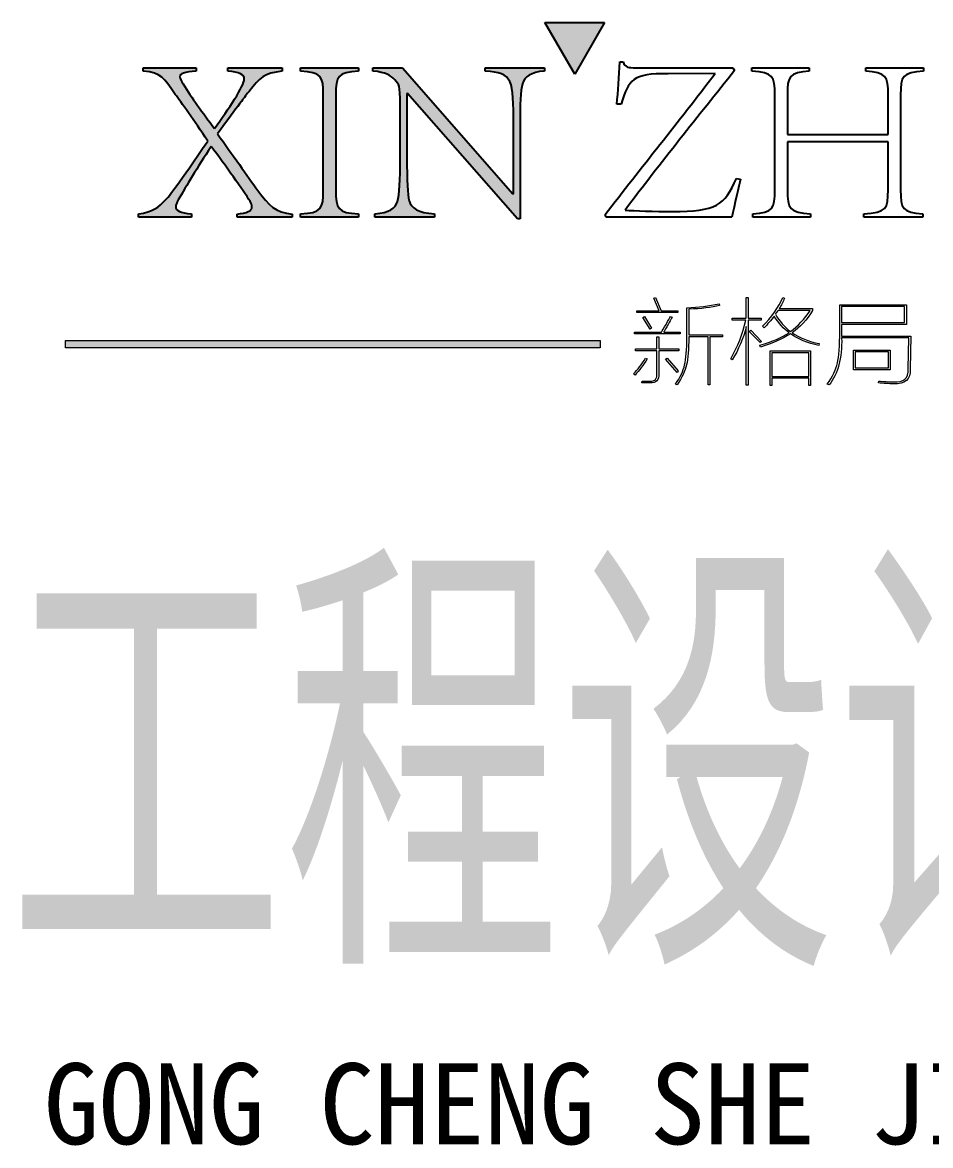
# Model space of a CAD drawing. Extents: x -266287 to 275962, y -324567 to 363765.
# Drawn here: x -141228 to -139883, y 206561 to 208226 of the extents above; entities that cross this region are included whole.
import ezdxf

# ---------------------------------------------------------------- set-up
doc = ezdxf.new("R2010")
doc.units = 0
doc.header["$LTSCALE"] = 1000
doc.layers.get('0').update_dxf_attribs({"linetype": 'CONTINUOUS'})
doc.layers.add('图层 1', color=7, linetype='CONTINUOUS')
doc.styles.add('-黑体', font='simhei.ttf', dxfattribs={"width": 0.8})

msp = doc.modelspace()

# ---------------------------------------------------------------- hatches: boundary and pattern name
for points in [[(-140365.49217, 208225.58975), (-140409.70998, 208148.8847), (-140453.97945, 208225.58975)], [(-141164.39259, 207754.02508), (-140372.00341, 207754.02508), (-140372.00341, 207743.31084), (-141164.39259, 207743.31084)]]:
    msp.add_hatch(color=256).paths.add_polyline_path(points)
h = msp.add_hatch(color=256)
edge = h.paths.add_edge_path()
edge.add_spline(control_points=[(-140705.86761, 207936.9252), (-140705.86761, 207936.9252), (-140705.86761, 207941.88614), (-140705.86761, 207941.88614)], knot_values=[25, 25, 25, 25, 26, 26, 26, 26], degree=3, periodic=0)
edge.add_spline(control_points=[(-140705.86761, 207941.88614), (-140684.99033, 207943.29863), (-140675.06846, 207950.39553), (-140672.24348, 207960.28295)], knot_values=[0, 0, 0, 0, 1, 1, 1, 1], degree=3, periodic=0)
edge.add_spline(control_points=[(-140672.24348, 207960.28295), (-140669.4185, 207970.91107), (-140668.35052, 207990.37586), (-140668.35052, 208026.11873)], knot_values=[1, 1, 1, 1, 2, 2, 2, 2], degree=3, periodic=0)
edge.add_spline(control_points=[(-140668.35052, 208026.11873), (-140668.35052, 208026.11873), (-140668.35052, 208102.92713), (-140668.35052, 208102.92713)], knot_values=[2, 2, 2, 2, 3, 3, 3, 3], degree=3, periodic=0)
edge.add_spline(control_points=[(-140668.35052, 208102.92713), (-140668.35052, 208134.43253), (-140670.12474, 208132.6583), (-140676.49817, 208140.44422)], knot_values=[3, 3, 3, 3, 4, 4, 4, 4], degree=3, periodic=0)
edge.add_spline(control_points=[(-140676.49817, 208140.44422), (-140682.50986, 208147.52389), (-140689.93404, 208151.41685), (-140708.69259, 208153.53558)], knot_values=[4, 4, 4, 4, 5, 5, 5, 5], degree=3, periodic=0)
edge.add_spline(control_points=[(-140708.69259, 208153.53558), (-140708.69259, 208153.53558), (-140708.69259, 208158.49652), (-140708.69259, 208158.49652)], knot_values=[5, 5, 5, 5, 6, 6, 6, 6], degree=3, periodic=0)
edge.add_spline(control_points=[(-140708.69259, 208158.49652), (-140708.69259, 208158.49652), (-140665.16381, 208158.49652), (-140665.16381, 208158.49652)], knot_values=[6, 6, 6, 6, 7, 7, 7, 7], degree=3, periodic=0)
edge.add_spline(control_points=[(-140665.16381, 208158.49652), (-140665.16381, 208158.49652), (-140501.65957, 207971.61731), (-140501.65957, 207971.61731)], knot_values=[7, 7, 7, 7, 8, 8, 8, 8], degree=3, periodic=0)
edge.add_spline(control_points=[(-140501.65957, 207971.61731), (-140501.65957, 207971.61731), (-140500.59159, 207971.61731), (-140500.59159, 207971.61731)], knot_values=[8, 8, 8, 8, 9, 9, 9, 9], degree=3, periodic=0)
edge.add_spline(control_points=[(-140500.59159, 207971.61731), (-140500.59159, 207971.61731), (-140500.59159, 208072.48971), (-140500.59159, 208072.48971)], knot_values=[9, 9, 9, 9, 10, 10, 10, 10], degree=3, periodic=0)
edge.add_spline(control_points=[(-140500.59159, 208072.48971), (-140500.59159, 208141.49497), (-140500.9361, 208150.7106), (-140542.34615, 208153.53558)], knot_values=[10, 10, 10, 10, 11, 11, 11, 11], degree=3, periodic=0)
edge.add_spline(control_points=[(-140542.34615, 208153.53558), (-140542.34615, 208153.53558), (-140542.34615, 208158.49652), (-140542.34615, 208158.49652)], knot_values=[11, 11, 11, 11, 12, 12, 12, 12], degree=3, periodic=0)
edge.add_spline(control_points=[(-140542.34615, 208158.49652), (-140542.34615, 208158.49652), (-140454.58234, 208158.49652), (-140454.58234, 208158.49652)], knot_values=[12, 12, 12, 12, 13, 13, 13, 13], degree=3, periodic=0)
edge.add_spline(control_points=[(-140454.58234, 208158.49652), (-140454.58234, 208158.49652), (-140454.58234, 208153.53558), (-140454.58234, 208153.53558)], knot_values=[13, 13, 13, 13, 14, 14, 14, 14], degree=3, periodic=0)
edge.add_spline(control_points=[(-140454.58234, 208153.53558), (-140475.09789, 208151.76136), (-140483.95178, 208145.04342), (-140487.1385, 208134.77704)], knot_values=[14, 14, 14, 14, 15, 15, 15, 15], degree=3, periodic=0)
edge.add_spline(control_points=[(-140487.1385, 208134.77704), (-140490.32521, 208123.82163), (-140490.68694, 208105.76933), (-140490.68694, 208072.48971)], knot_values=[15, 15, 15, 15, 16, 16, 16, 16], degree=3, periodic=0)
edge.add_spline(control_points=[(-140490.68694, 208072.48971), (-140490.68694, 208072.48971), (-140490.68694, 207934.44473), (-140490.68694, 207934.44473)], knot_values=[16, 16, 16, 16, 17, 17, 17, 17], degree=3, periodic=0)
edge.add_spline(control_points=[(-140490.68694, 207934.44473), (-140490.68694, 207934.44473), (-140494.5799, 207934.44473), (-140494.5799, 207934.44473)], knot_values=[17, 17, 17, 17, 18, 18, 18, 18], degree=3, periodic=0)
edge.add_spline(control_points=[(-140494.5799, 207934.44473), (-140494.5799, 207934.44473), (-140657.73962, 208120.27319), (-140657.73962, 208120.27319)], knot_values=[18, 18, 18, 18, 19, 19, 19, 19], degree=3, periodic=0)
edge.add_spline(control_points=[(-140657.73962, 208120.27319), (-140657.73962, 208120.27319), (-140658.44587, 208120.27319), (-140658.44587, 208120.27319)], knot_values=[19, 19, 19, 19, 20, 20, 20, 20], degree=3, periodic=0)
edge.add_spline(control_points=[(-140658.44587, 208120.27319), (-140658.44587, 208120.27319), (-140658.44587, 208026.11873), (-140658.44587, 208026.11873)], knot_values=[20, 20, 20, 20, 21, 21, 21, 21], degree=3, periodic=0)
edge.add_spline(control_points=[(-140658.44587, 208026.11873), (-140658.08413, 207990.37586), (-140657.73962, 207970.91107), (-140655.25916, 207961.00642)], knot_values=[21, 21, 21, 21, 22, 22, 22, 22], degree=3, periodic=0)
edge.add_spline(control_points=[(-140655.25916, 207961.00642), (-140652.07244, 207950.01657), (-140641.46155, 207943.66037), (-140617.74207, 207941.88614)], knot_values=[22, 22, 22, 22, 23, 23, 23, 23], degree=3, periodic=0)
edge.add_spline(control_points=[(-140617.74207, 207941.88614), (-140617.74207, 207941.88614), (-140617.74207, 207936.9252), (-140617.74207, 207936.9252)], knot_values=[23, 23, 23, 23, 24, 24, 24, 24], degree=3, periodic=0)
edge.add_spline(control_points=[(-140617.74207, 207936.9252), (-140617.74207, 207936.9252), (-140705.86761, 207936.9252), (-140705.86761, 207936.9252)], knot_values=[24, 24, 24, 24, 25, 25, 25, 25], degree=3, periodic=0)
edge = h.paths.add_edge_path()
edge.add_spline(control_points=[(-140815.92118, 207936.9252), (-140815.92118, 207936.9252), (-140815.92118, 207941.88614), (-140815.92118, 207941.88614)], knot_values=[11, 11, 11, 11, 12, 12, 12, 12], degree=3, periodic=0)
edge.add_spline(control_points=[(-140815.92118, 207941.88614), (-140785.13926, 207943.29863), (-140782.29705, 207949.32755), (-140782.29705, 207977.2845)], knot_values=[0, 0, 0, 0, 1, 1, 1, 1], degree=3, periodic=0)
edge.add_spline(control_points=[(-140782.29705, 207977.2845), (-140782.29705, 207977.2845), (-140782.29705, 208118.13723), (-140782.29705, 208118.13723)], knot_values=[1, 1, 1, 1, 2, 2, 2, 2], degree=3, periodic=0)
edge.add_spline(control_points=[(-140782.29705, 208118.13723), (-140782.29705, 208145.74967), (-140785.13926, 208151.76136), (-140815.92118, 208153.53558)], knot_values=[2, 2, 2, 2, 3, 3, 3, 3], degree=3, periodic=0)
edge.add_spline(control_points=[(-140815.92118, 208153.53558), (-140815.92118, 208153.53558), (-140815.92118, 208158.49652), (-140815.92118, 208158.49652)], knot_values=[3, 3, 3, 3, 4, 4, 4, 4], degree=3, periodic=0)
edge.add_spline(control_points=[(-140815.92118, 208158.49652), (-140815.92118, 208158.49652), (-140730.27611, 208158.49652), (-140730.27611, 208158.49652)], knot_values=[4, 4, 4, 4, 5, 5, 5, 5], degree=3, periodic=0)
edge.add_spline(control_points=[(-140730.27611, 208158.49652), (-140730.27611, 208158.49652), (-140730.27611, 208153.53558), (-140730.27611, 208153.53558)], knot_values=[5, 5, 5, 5, 6, 6, 6, 6], degree=3, periodic=0)
edge.add_spline(control_points=[(-140730.27611, 208153.53558), (-140760.71353, 208151.76136), (-140763.90024, 208145.74967), (-140763.90024, 208118.13723)], knot_values=[6, 6, 6, 6, 7, 7, 7, 7], degree=3, periodic=0)
edge.add_spline(control_points=[(-140763.90024, 208118.13723), (-140763.90024, 208118.13723), (-140763.90024, 207977.2845), (-140763.90024, 207977.2845)], knot_values=[7, 7, 7, 7, 8, 8, 8, 8], degree=3, periodic=0)
edge.add_spline(control_points=[(-140763.90024, 207977.2845), (-140763.90024, 207949.32755), (-140760.71353, 207943.29863), (-140730.27611, 207941.88614)], knot_values=[8, 8, 8, 8, 9, 9, 9, 9], degree=3, periodic=0)
edge.add_spline(control_points=[(-140730.27611, 207941.88614), (-140730.27611, 207941.88614), (-140730.27611, 207936.9252), (-140730.27611, 207936.9252)], knot_values=[9, 9, 9, 9, 10, 10, 10, 10], degree=3, periodic=0)
edge.add_spline(control_points=[(-140730.27611, 207936.9252), (-140730.27611, 207936.9252), (-140815.92118, 207936.9252), (-140815.92118, 207936.9252)], knot_values=[10, 10, 10, 10, 11, 11, 11, 11], degree=3, periodic=0)
edge = h.paths.add_edge_path()
edge.add_spline(control_points=[(-141049.1197, 208153.53558), (-141049.1197, 208153.53558), (-141049.1197, 208158.49652), (-141049.1197, 208158.49652)], knot_values=[30, 30, 30, 30, 31, 31, 31, 31], degree=3, periodic=0)
edge.add_spline(control_points=[(-141049.1197, 208158.49652), (-141049.1197, 208158.49652), (-140970.53707, 208158.49652), (-140970.53707, 208158.49652)], knot_values=[0, 0, 0, 0, 1, 1, 1, 1], degree=3, periodic=0)
edge.add_spline(control_points=[(-140970.53707, 208158.49652), (-140970.53707, 208158.49652), (-140970.53707, 208153.53558), (-140970.53707, 208153.53558)], knot_values=[1, 1, 1, 1, 2, 2, 2, 2], degree=3, periodic=0)
edge.add_spline(control_points=[(-140970.53707, 208153.53558), (-140988.24486, 208151.76136), (-140994.9628, 208150.00436), (-140994.9628, 208145.04342), (-140994.9628, 208142.56295), (-140993.18857, 208139.03173), (-140990.00186, 208134.43253)], knot_values=[2, 2, 2, 2, 3, 3, 3, 4, 4, 4, 4], degree=3, periodic=0)
edge.add_spline(control_points=[(-140990.00186, 208134.43253), (-140977.61674, 208114.24427), (-140960.99415, 208091.9545), (-140943.6481, 208068.25224)], knot_values=[4, 4, 4, 4, 5, 5, 5, 5], degree=3, periodic=0)
edge.add_spline(control_points=[(-140943.6481, 208068.25224), (-140922.77082, 208097.62168), (-140899.39585, 208131.22859), (-140899.39585, 208141.85671), (-140899.39585, 208148.59187), (-140906.47552, 208151.41685), (-140923.82157, 208153.53558)], knot_values=[5, 5, 5, 5, 6, 6, 6, 7, 7, 7, 7], degree=3, periodic=0)
edge.add_spline(control_points=[(-140923.82157, 208153.53558), (-140923.82157, 208153.53558), (-140923.82157, 208158.49652), (-140923.82157, 208158.49652)], knot_values=[7, 7, 7, 7, 8, 8, 8, 8], degree=3, periodic=0)
edge.add_spline(control_points=[(-140923.82157, 208158.49652), (-140923.82157, 208158.49652), (-140843.13744, 208158.49652), (-140843.13744, 208158.49652)], knot_values=[8, 8, 8, 8, 9, 9, 9, 9], degree=3, periodic=0)
edge.add_spline(control_points=[(-140843.13744, 208158.49652), (-140843.13744, 208158.49652), (-140843.13744, 208153.53558), (-140843.13744, 208153.53558)], knot_values=[9, 9, 9, 9, 10, 10, 10, 10], degree=3, periodic=0)
edge.add_spline(control_points=[(-140843.13744, 208153.53558), (-140870.38814, 208150.34887), (-140876.0381, 208143.28642), (-140892.3334, 208123.44267)], knot_values=[10, 10, 10, 10, 11, 11, 11, 11], degree=3, periodic=0)
edge.add_spline(control_points=[(-140892.3334, 208123.44267), (-140897.27711, 208117.08647), (-140908.95599, 208101.87638), (-140939.0489, 208060.46633)], knot_values=[11, 11, 11, 11, 12, 12, 12, 12], degree=3, periodic=0)
edge.add_spline(control_points=[(-140939.0489, 208060.46633), (-140917.44815, 208029.66717), (-140894.45214, 207997.45553), (-140879.22481, 207976.57825)], knot_values=[12, 12, 12, 12, 13, 13, 13, 13], degree=3, periodic=0)
edge.add_spline(control_points=[(-140879.22481, 207976.57825), (-140863.30847, 207953.90952), (-140853.3866, 207944.0221), (-140828.27185, 207941.54163)], knot_values=[13, 13, 13, 13, 14, 14, 14, 14], degree=3, periodic=0)
edge.add_spline(control_points=[(-140828.27185, 207941.54163), (-140828.27185, 207941.54163), (-140828.27185, 207936.9252), (-140828.27185, 207936.9252)], knot_values=[14, 14, 14, 14, 15, 15, 15, 15], degree=3, periodic=0)
edge.add_spline(control_points=[(-140828.27185, 207936.9252), (-140828.27185, 207936.9252), (-140910.02397, 207936.9252), (-140910.02397, 207936.9252)], knot_values=[15, 15, 15, 15, 16, 16, 16, 16], degree=3, periodic=0)
edge.add_spline(control_points=[(-140910.02397, 207936.9252), (-140910.02397, 207936.9252), (-140910.02397, 207941.54163), (-140910.02397, 207941.54163)], knot_values=[16, 16, 16, 16, 17, 17, 17, 17], degree=3, periodic=0)
edge.add_spline(control_points=[(-140910.02397, 207941.54163), (-140895.86462, 207943.29863), (-140888.07871, 207945.7791), (-140888.07871, 207952.15253), (-140888.07871, 207954.63299), (-140889.14669, 207957.11346), (-140890.90369, 207960.64469)], knot_values=[17, 17, 17, 17, 18, 18, 18, 19, 19, 19, 19], degree=3, periodic=0)
edge.add_spline(control_points=[(-140890.90369, 207960.64469), (-140900.82556, 207976.21652), (-140927.71453, 208014.09534), (-140948.2473, 208041.69056)], knot_values=[19, 19, 19, 19, 20, 20, 20, 20], degree=3, periodic=0)
edge.add_spline(control_points=[(-140948.2473, 208041.69056), (-140969.83082, 208009.47891), (-140984.69641, 207984.00243), (-140997.44327, 207962.41891)], knot_values=[20, 20, 20, 20, 21, 21, 21, 21], degree=3, periodic=0)
edge.add_spline(control_points=[(-140997.44327, 207962.41891), (-140999.562, 207958.18144), (-141000.97449, 207954.9775), (-141000.97449, 207952.49703), (-141000.97449, 207946.12361), (-140994.25655, 207943.29863), (-140977.61674, 207941.88614)], knot_values=[21, 21, 21, 21, 22, 22, 22, 23, 23, 23, 23], degree=3, periodic=0)
edge.add_spline(control_points=[(-140977.61674, 207941.88614), (-140977.61674, 207941.88614), (-140977.61674, 207936.9252), (-140977.61674, 207936.9252)], knot_values=[23, 23, 23, 23, 24, 24, 24, 24], degree=3, periodic=0)
edge.add_spline(control_points=[(-140977.61674, 207936.9252), (-140977.61674, 207936.9252), (-141056.19937, 207936.9252), (-141056.19937, 207936.9252)], knot_values=[24, 24, 24, 24, 25, 25, 25, 25], degree=3, periodic=0)
edge.add_spline(control_points=[(-141056.19937, 207936.9252), (-141056.19937, 207936.9252), (-141056.19937, 207941.88614), (-141056.19937, 207941.88614)], knot_values=[25, 25, 25, 25, 26, 26, 26, 26], degree=3, periodic=0)
edge.add_spline(control_points=[(-141056.19937, 207941.88614), (-141035.30486, 207944.36661), (-141026.10646, 207951.44628), (-141015.49557, 207963.12515)], knot_values=[26, 26, 26, 26, 27, 27, 27, 27], degree=3, periodic=0)
edge.add_spline(control_points=[(-141015.49557, 207963.12515), (-141011.94712, 207965.96736), (-140996.37529, 207987.18915), (-140953.55275, 208049.83821)], knot_values=[27, 27, 27, 27, 28, 28, 28, 28], degree=3, periodic=0)
edge.add_spline(control_points=[(-140953.55275, 208049.83821), (-140973.72378, 208079.56938), (-140993.18857, 208108.23258), (-141001.68073, 208118.8607)], knot_values=[28, 28, 28, 28, 29, 29, 29, 29], degree=3, periodic=0)
edge.add_spline(control_points=[(-141001.68073, 208118.8607), (-141019.38852, 208144.33718), (-141021.86899, 208150.34887), (-141049.1197, 208153.53558)], knot_values=[29, 29, 29, 29, 30, 30, 30, 30], degree=3, periodic=0)

# ---------------------------------------------------------------- linework, layer by layer
for p, q in [((-140409.70998, 208148.8847), (-140453.97945, 208225.58975)), ((-140453.97945, 208225.58975), (-140365.49217, 208225.58975)), ((-140365.49217, 208225.58975), (-140409.70998, 208148.8847))]:
    msp.add_line(p, q)
at = {"lineweight": 9}
for p, q in [((-140292.4217, 207816.72582), (-140290.16516, 207817.82825)), ((-140284.56688, 207798.20843), (-140292.4217, 207816.72582)), ((-140290.16516, 207817.82825), (-140281.75913, 207798.20843)), ((-140317.6398, 207795.40068), (-140317.6398, 207798.20843)), ((-140317.6398, 207798.20843), (-140284.56688, 207798.20843)), ((-140257.09225, 207795.40068), (-140317.6398, 207795.40068)), ((-140281.75913, 207798.20843), (-140257.09225, 207798.20843)), ((-140257.09225, 207798.20843), (-140257.09225, 207795.40068)), ((-139921.19544, 207804.39238), (-140014.26469, 207804.39238)), ((-140014.26469, 207804.39238), (-140014.26469, 207780.82793)), ((-139921.19544, 207780.82793), (-139921.19544, 207804.39238)), ((-140308.68255, 207788.13153), (-140306.42601, 207789.8024)), ((-140298.01998, 207770.7338), (-140308.68255, 207788.13153)), ((-140306.42601, 207789.8024), (-140295.78067, 207772.42189)), ((-140014.26469, 207780.82793), (-139921.19544, 207780.82793)), ((-140295.78067, 207772.42189), (-140298.01998, 207770.7338)), ((-140151.10388, 207767.37483), (-140148.86457, 207769.61414)), ((-140134.84303, 207751.09675), (-140151.10388, 207767.37483)), ((-140148.86457, 207769.61414), (-140133.15494, 207752.78485)), ((-140133.15494, 207752.78485), (-140134.84303, 207751.09675)), ((-140275.02397, 207726.42987), (-140272.78466, 207728.11797)), ((-140272.78466, 207728.11797), (-140256.5238, 207709.04936)), ((-140120.25305, 207738.76331), (-140060.25671, 207738.76331)), ((-140120.25305, 207687.19023), (-140120.25305, 207738.76331)), ((-140117.46253, 207735.97278), (-140117.46253, 207700.64333)), ((-140063.06447, 207735.97278), (-140117.46253, 207735.97278)), ((-140063.06447, 207700.64333), (-140063.06447, 207735.97278)), ((-140060.25671, 207738.76331), (-140060.25671, 207687.19023)), ((-139996.88418, 207739.90019), (-139942.50335, 207739.90019)), ((-139996.88418, 207710.73746), (-139996.88418, 207739.90019)), ((-139944.74266, 207737.09244), (-139994.07643, 207737.09244)), ((-139994.07643, 207737.09244), (-139994.07643, 207713.54521)), ((-139944.74266, 207713.54521), (-139944.74266, 207737.09244)), ((-139942.50335, 207739.90019), (-139942.50335, 207710.73746)), ((-140258.2119, 207706.81005), (-140275.02397, 207726.42987)), ((-139942.50335, 207710.73746), (-139996.88418, 207710.73746)), ((-139994.07643, 207713.54521), (-139944.74266, 207713.54521)), ((-140256.5238, 207709.04936), (-140258.2119, 207706.81005)), ((-140117.46253, 207700.64333), (-140063.06447, 207700.64333)), ((-140063.06447, 207698.38679), (-140117.46253, 207698.38679)), ((-140117.46253, 207698.38679), (-140117.46253, 207687.19023)), ((-140063.06447, 207687.19023), (-140063.06447, 207698.38679)), ((-140117.46253, 207687.19023), (-140120.25305, 207687.19023)), ((-140060.25671, 207687.19023), (-140063.06447, 207687.19023))]:
    msp.add_line(p, q, dxfattribs=at)
at = {"lineweight": 0}
for p, q in [((-141164.39259, 207754.02508), (-140372.00341, 207754.02508)), ((-140372.00341, 207754.02508), (-140372.00341, 207743.31084)), ((-140372.00341, 207743.31084), (-141164.39259, 207743.31084))]:
    msp.add_line(p, q, dxfattribs=at)
for points in [[(-140347.40542, 208104.33962), (-140345.6312, 208122.39192), (-140343.51247, 208146.1114), (-140343.15073, 208166.98868)], [(-140343.15073, 208166.98868), (-140343.15073, 208166.98868), (-140338.20702, 208166.98868), (-140338.20702, 208166.98868)], [(-140338.20702, 208166.98868), (-140336.43279, 208163.09572), (-140334.65857, 208160.95976), (-140331.47186, 208159.54727)], [(-141049.1197, 208158.49652), (-141049.1197, 208158.49652), (-140970.53707, 208158.49652), (-140970.53707, 208158.49652)], [(-141049.1197, 208153.53558), (-141049.1197, 208153.53558), (-141049.1197, 208158.49652), (-141049.1197, 208158.49652)], [(-141001.68073, 208118.8607), (-141019.38852, 208144.33718), (-141021.86899, 208150.34887), (-141049.1197, 208153.53558)], [(-140970.53707, 208158.49652), (-140970.53707, 208158.49652), (-140970.53707, 208153.53558), (-140970.53707, 208153.53558)], [(-140923.82157, 208153.53558), (-140923.82157, 208153.53558), (-140923.82157, 208158.49652), (-140923.82157, 208158.49652)], [(-140923.82157, 208158.49652), (-140923.82157, 208158.49652), (-140843.13744, 208158.49652), (-140843.13744, 208158.49652)], [(-140843.13744, 208153.53558), (-140870.38814, 208150.34887), (-140876.0381, 208143.28642), (-140892.3334, 208123.44267)], [(-140843.13744, 208158.49652), (-140843.13744, 208158.49652), (-140843.13744, 208153.53558), (-140843.13744, 208153.53558)], [(-140815.92118, 208153.53558), (-140815.92118, 208153.53558), (-140815.92118, 208158.49652), (-140815.92118, 208158.49652)], [(-140815.92118, 208158.49652), (-140815.92118, 208158.49652), (-140730.27611, 208158.49652), (-140730.27611, 208158.49652)], [(-140782.29705, 208118.13723), (-140782.29705, 208145.74967), (-140785.13926, 208151.76136), (-140815.92118, 208153.53558)], [(-140730.27611, 208153.53558), (-140760.71353, 208151.76136), (-140763.90024, 208145.74967), (-140763.90024, 208118.13723)], [(-140730.27611, 208158.49652), (-140730.27611, 208158.49652), (-140730.27611, 208153.53558), (-140730.27611, 208153.53558)], [(-140708.69259, 208153.53558), (-140708.69259, 208153.53558), (-140708.69259, 208158.49652), (-140708.69259, 208158.49652)], [(-140708.69259, 208158.49652), (-140708.69259, 208158.49652), (-140665.16381, 208158.49652), (-140665.16381, 208158.49652)], [(-140676.49817, 208140.44422), (-140682.50986, 208147.52389), (-140689.93404, 208151.41685), (-140708.69259, 208153.53558)], [(-140665.16381, 208158.49652), (-140665.16381, 208158.49652), (-140501.65957, 207971.61731), (-140501.65957, 207971.61731)], [(-140542.34615, 208153.53558), (-140542.34615, 208153.53558), (-140542.34615, 208158.49652), (-140542.34615, 208158.49652)], [(-140542.34615, 208158.49652), (-140542.34615, 208158.49652), (-140454.58234, 208158.49652), (-140454.58234, 208158.49652)], [(-140500.59159, 208072.48971), (-140500.59159, 208141.49497), (-140500.9361, 208150.7106), (-140542.34615, 208153.53558)], [(-140454.58234, 208153.53558), (-140475.09789, 208151.76136), (-140483.95178, 208145.04342), (-140487.1385, 208134.77704)], [(-140454.58234, 208158.49652), (-140454.58234, 208158.49652), (-140454.58234, 208153.53558), (-140454.58234, 208153.53558)], [(-140364.75148, 207940.81816), (-140311.30082, 208010.20238), (-140256.09317, 208078.51863), (-140201.57453, 208150.00436)], [(-140271.30326, 208149.64262), (-140324.39219, 208150.00436), (-140329.35312, 208141.15046), (-140341.032, 208104.33962)], [(-140172.91134, 208154.24183), (-140227.06824, 208086.30454), (-140281.93138, 208017.9883), (-140335.02031, 207947.55332)], [(-140331.47186, 208159.54727), (-140328.64688, 208158.49652), (-140324.75392, 208158.49652), (-140319.44847, 208158.49652)], [(-140319.44847, 208158.49652), (-140319.44847, 208158.49652), (-140175.39181, 208158.49652), (-140175.39181, 208158.49652)], [(-140201.57453, 208150.00436), (-140201.57453, 208150.00436), (-140271.30326, 208149.64262), (-140271.30326, 208149.64262)], [(-140175.39181, 208158.49652), (-140175.39181, 208158.49652), (-140172.91134, 208154.24183), (-140172.91134, 208154.24183)], [(-140147.10757, 208153.53558), (-140147.10757, 208153.53558), (-140147.10757, 208158.49652), (-140147.10757, 208158.49652)], [(-140147.10757, 208158.49652), (-140147.10757, 208158.49652), (-140062.16874, 208158.49652), (-140062.16874, 208158.49652)], [(-140113.13893, 208118.13723), (-140113.13893, 208145.74967), (-140115.96391, 208151.07234), (-140147.10757, 208153.53558)], [(-140062.16874, 208153.53558), (-140091.53818, 208151.07234), (-140094.7249, 208145.74967), (-140094.7249, 208118.13723)], [(-140062.16874, 208158.49652), (-140062.16874, 208158.49652), (-140062.16874, 208153.53558), (-140062.16874, 208153.53558)], [(-139978.6424, 208153.53558), (-139978.6424, 208153.53558), (-139978.6424, 208158.49652), (-139978.6424, 208158.49652)], [(-139978.6424, 208158.49652), (-139978.6424, 208158.49652), (-139892.99733, 208158.49652), (-139892.99733, 208158.49652)], [(-139945.38001, 208118.13723), (-139945.38001, 208145.74967), (-139948.20498, 208151.07234), (-139978.6424, 208153.53558)], [(-139892.99733, 208153.53558), (-139924.14099, 208151.07234), (-139926.96597, 208145.74967), (-139926.96597, 208118.13723)], [(-139892.99733, 208158.49652), (-139892.99733, 208158.49652), (-139892.99733, 208153.53558), (-139892.99733, 208153.53558)], [(-140990.00186, 208134.43253), (-140977.61674, 208114.24427), (-140960.99415, 208091.9545), (-140943.6481, 208068.25224)], [(-140668.35052, 208102.92713), (-140668.35052, 208134.43253), (-140670.12474, 208132.6583), (-140676.49817, 208140.44422)], [(-140487.1385, 208134.77704), (-140490.32521, 208123.82163), (-140490.68694, 208105.76933), (-140490.68694, 208072.48971)], [(-140953.55275, 208049.83821), (-140973.72378, 208079.56938), (-140993.18857, 208108.23258), (-141001.68073, 208118.8607)], [(-140892.3334, 208123.44267), (-140897.27711, 208117.08647), (-140908.95599, 208101.87638), (-140939.0489, 208060.46633)], [(-140782.29705, 207977.2845), (-140782.29705, 207977.2845), (-140782.29705, 208118.13723), (-140782.29705, 208118.13723)], [(-140763.90024, 208118.13723), (-140763.90024, 208118.13723), (-140763.90024, 207977.2845), (-140763.90024, 207977.2845)], [(-140657.73962, 208120.27319), (-140657.73962, 208120.27319), (-140658.44587, 208120.27319), (-140658.44587, 208120.27319)], [(-140658.44587, 208120.27319), (-140658.44587, 208120.27319), (-140658.44587, 208026.11873), (-140658.44587, 208026.11873)], [(-140494.5799, 207934.44473), (-140494.5799, 207934.44473), (-140657.73962, 208120.27319), (-140657.73962, 208120.27319)], [(-140113.13893, 207977.2845), (-140113.13893, 207977.2845), (-140113.13893, 208118.13723), (-140113.13893, 208118.13723)], [(-140094.7249, 208118.13723), (-140094.7249, 208118.13723), (-140094.7249, 208059.39835), (-140094.7249, 208059.39835)], [(-139945.38001, 208059.39835), (-139945.38001, 208059.39835), (-139945.38001, 208118.13723), (-139945.38001, 208118.13723)], [(-139926.96597, 208118.13723), (-139926.96597, 208118.13723), (-139926.96597, 207977.2845), (-139926.96597, 207977.2845)], [(-140668.35052, 208026.11873), (-140668.35052, 208026.11873), (-140668.35052, 208102.92713), (-140668.35052, 208102.92713)], [(-140341.032, 208104.33962), (-140341.032, 208104.33962), (-140347.40542, 208104.33962), (-140347.40542, 208104.33962)], [(-140939.0489, 208060.46633), (-140917.44815, 208029.66717), (-140894.45214, 207997.45553), (-140879.22481, 207976.57825)], [(-140500.59159, 207971.61731), (-140500.59159, 207971.61731), (-140500.59159, 208072.48971), (-140500.59159, 208072.48971)], [(-140490.68694, 208072.48971), (-140490.68694, 208072.48971), (-140490.68694, 207934.44473), (-140490.68694, 207934.44473)], [(-141015.49557, 207963.12515), (-141011.94712, 207965.96736), (-140996.37529, 207987.18915), (-140953.55275, 208049.83821)], [(-140094.7249, 208059.39835), (-140094.7249, 208059.39835), (-139945.38001, 208059.39835), (-139945.38001, 208059.39835)], [(-139945.38001, 208048.42572), (-139945.38001, 208048.42572), (-140094.7249, 208048.42572), (-140094.7249, 208048.42572)], [(-140094.7249, 208048.42572), (-140094.7249, 208048.42572), (-140094.7249, 207977.2845), (-140094.7249, 207977.2845)], [(-139945.38001, 207977.2845), (-139945.38001, 207977.2845), (-139945.38001, 208048.42572), (-139945.38001, 208048.42572)], [(-140948.2473, 208041.69056), (-140969.83082, 208009.47891), (-140984.69641, 207984.00243), (-140997.44327, 207962.41891)], [(-140890.90369, 207960.64469), (-140900.82556, 207976.21652), (-140927.71453, 208014.09534), (-140948.2473, 208041.69056)], [(-140672.24348, 207960.28295), (-140669.4185, 207970.91107), (-140668.35052, 207990.37586), (-140668.35052, 208026.11873)], [(-140658.44587, 208026.11873), (-140658.08413, 207990.37586), (-140657.73962, 207970.91107), (-140655.25916, 207961.00642)], [(-140164.07467, 207993.21806), (-140166.53791, 207984.00243), (-140172.91134, 207953.90952), (-140177.16603, 207936.9252)], [(-140170.08636, 207994.26882), (-140170.08636, 207994.26882), (-140164.07467, 207993.21806), (-140164.07467, 207993.21806)], [(-140879.22481, 207976.57825), (-140863.30847, 207953.90952), (-140853.3866, 207944.0221), (-140828.27185, 207941.54163)], [(-140815.92118, 207941.88614), (-140785.13926, 207943.29863), (-140782.29705, 207949.32755), (-140782.29705, 207977.2845)], [(-140763.90024, 207977.2845), (-140763.90024, 207949.32755), (-140760.71353, 207943.29863), (-140730.27611, 207941.88614)], [(-140145.69508, 207941.88614), (-140115.96391, 207944.0221), (-140113.13893, 207949.32755), (-140113.13893, 207977.2845)], [(-140094.7249, 207977.2845), (-140094.7249, 207949.32755), (-140091.53818, 207944.0221), (-140060.39452, 207941.88614)], [(-139981.46738, 207941.88614), (-139948.20498, 207944.0221), (-139945.38001, 207949.32755), (-139945.38001, 207977.2845)], [(-139926.96597, 207977.2845), (-139926.96597, 207949.32755), (-139924.14099, 207944.0221), (-139894.04808, 207941.88614)], [(-141056.19937, 207941.88614), (-141035.30486, 207944.36661), (-141026.10646, 207951.44628), (-141015.49557, 207963.12515)], [(-140705.86761, 207941.88614), (-140684.99033, 207943.29863), (-140675.06846, 207950.39553), (-140672.24348, 207960.28295)], [(-140655.25916, 207961.00642), (-140652.07244, 207950.01657), (-140641.46155, 207943.66037), (-140617.74207, 207941.88614)], [(-140501.65957, 207971.61731), (-140501.65957, 207971.61731), (-140500.59159, 207971.61731), (-140500.59159, 207971.61731)], [(-141056.19937, 207936.9252), (-141056.19937, 207936.9252), (-141056.19937, 207941.88614), (-141056.19937, 207941.88614)], [(-140977.61674, 207936.9252), (-140977.61674, 207936.9252), (-141056.19937, 207936.9252), (-141056.19937, 207936.9252)], [(-140977.61674, 207941.88614), (-140977.61674, 207941.88614), (-140977.61674, 207936.9252), (-140977.61674, 207936.9252)], [(-140910.02397, 207936.9252), (-140910.02397, 207936.9252), (-140910.02397, 207941.54163), (-140910.02397, 207941.54163)], [(-140828.27185, 207936.9252), (-140828.27185, 207936.9252), (-140910.02397, 207936.9252), (-140910.02397, 207936.9252)], [(-140828.27185, 207941.54163), (-140828.27185, 207941.54163), (-140828.27185, 207936.9252), (-140828.27185, 207936.9252)], [(-140815.92118, 207936.9252), (-140815.92118, 207936.9252), (-140815.92118, 207941.88614), (-140815.92118, 207941.88614)], [(-140730.27611, 207936.9252), (-140730.27611, 207936.9252), (-140815.92118, 207936.9252), (-140815.92118, 207936.9252)], [(-140730.27611, 207941.88614), (-140730.27611, 207941.88614), (-140730.27611, 207936.9252), (-140730.27611, 207936.9252)], [(-140705.86761, 207936.9252), (-140705.86761, 207936.9252), (-140705.86761, 207941.88614), (-140705.86761, 207941.88614)], [(-140617.74207, 207936.9252), (-140617.74207, 207936.9252), (-140705.86761, 207936.9252), (-140705.86761, 207936.9252)], [(-140617.74207, 207941.88614), (-140617.74207, 207941.88614), (-140617.74207, 207936.9252), (-140617.74207, 207936.9252)], [(-140490.68694, 207934.44473), (-140490.68694, 207934.44473), (-140494.5799, 207934.44473), (-140494.5799, 207934.44473)], [(-140363.32176, 207936.9252), (-140363.32176, 207936.9252), (-140364.75148, 207940.81816), (-140364.75148, 207940.81816)], [(-140177.16603, 207936.9252), (-140177.16603, 207936.9252), (-140363.32176, 207936.9252), (-140363.32176, 207936.9252)], [(-140145.69508, 207936.9252), (-140145.69508, 207936.9252), (-140145.69508, 207941.88614), (-140145.69508, 207941.88614)], [(-140060.39452, 207936.9252), (-140060.39452, 207936.9252), (-140145.69508, 207936.9252), (-140145.69508, 207936.9252)], [(-140060.39452, 207941.88614), (-140060.39452, 207941.88614), (-140060.39452, 207936.9252), (-140060.39452, 207936.9252)], [(-139981.46738, 207936.9252), (-139981.46738, 207936.9252), (-139981.46738, 207941.88614), (-139981.46738, 207941.88614)], [(-139894.04808, 207936.9252), (-139894.04808, 207936.9252), (-139981.46738, 207936.9252), (-139981.46738, 207936.9252)], [(-139894.04808, 207941.88614), (-139894.04808, 207941.88614), (-139894.04808, 207936.9252), (-139894.04808, 207936.9252)]]:
    msp.add_open_spline(points, degree=3)
for points, knots in [([(-140970.53707, 208153.53558), (-140988.24486, 208151.76136), (-140994.9628, 208150.00436), (-140994.9628, 208145.04342), (-140994.9628, 208142.56295), (-140993.18857, 208139.03173), (-140990.00186, 208134.43253)], [2, 2, 2, 2, 3, 3, 3, 4, 4, 4, 4]), ([(-140943.6481, 208068.25224), (-140922.77082, 208097.62168), (-140899.39585, 208131.22859), (-140899.39585, 208141.85671), (-140899.39585, 208148.59187), (-140906.47552, 208151.41685), (-140923.82157, 208153.53558)], [5, 5, 5, 5, 6, 6, 6, 7, 7, 7, 7]), ([(-140335.02031, 207947.55332), (-140322.27345, 207946.12361), (-140290.42354, 207945.43459), (-140265.29157, 207945.43459), (-140199.81753, 207945.43459), (-140187.77692, 207954.28848), (-140170.08636, 207994.26882)], [5, 5, 5, 5, 6, 6, 6, 7, 7, 7, 7]), ([(-140997.44327, 207962.41891), (-140999.562, 207958.18144), (-141000.97449, 207954.9775), (-141000.97449, 207952.49703), (-141000.97449, 207946.12361), (-140994.25655, 207943.29863), (-140977.61674, 207941.88614)], [21, 21, 21, 21, 22, 22, 22, 23, 23, 23, 23]), ([(-140910.02397, 207941.54163), (-140895.86462, 207943.29863), (-140888.07871, 207945.7791), (-140888.07871, 207952.15253), (-140888.07871, 207954.63299), (-140889.14669, 207957.11346), (-140890.90369, 207960.64469)], [17, 17, 17, 17, 18, 18, 18, 19, 19, 19, 19])]:
    msp.add_open_spline(points, degree=3, knots=knots)
at = {"lineweight": 9}
for points in [[(-140155.58251, 207786.99465), (-140155.58251, 207786.99465), (-140155.58251, 207817.82825), (-140155.58251, 207817.82825)], [(-140155.58251, 207817.82825), (-140155.58251, 207817.82825), (-140152.77475, 207817.82825), (-140152.77475, 207817.82825)], [(-140152.77475, 207817.82825), (-140152.77475, 207817.82825), (-140152.77475, 207786.99465), (-140152.77475, 207786.99465)], [(-140131.46684, 207775.21242), (-140118.01374, 207788.68274), (-140107.91961, 207802.87654), (-140101.20167, 207817.82825)], [(-140098.94514, 207816.72582), (-140100.82271, 207811.48928), (-140103.44099, 207806.42499), (-140106.79995, 207801.5674)], [(-140101.20167, 207817.82825), (-140101.20167, 207817.82825), (-140098.94514, 207816.72582), (-140098.94514, 207816.72582)], [(-140243.62192, 207802.70428), (-140226.4309, 207803.44498), (-140210.54901, 207805.30533), (-140195.95903, 207808.30256)], [(-140243.62192, 207759.52001), (-140243.62192, 207759.52001), (-140243.62192, 207802.70428), (-140243.62192, 207802.70428)], [(-140195.40781, 207806.06325), (-140207.00056, 207803.06602), (-140222.14175, 207801.18844), (-140240.83139, 207800.46497)], [(-140240.83139, 207800.46497), (-140240.83139, 207800.46497), (-140240.83139, 207762.32776), (-140240.83139, 207762.32776)], [(-140195.95903, 207808.30256), (-140195.95903, 207808.30256), (-140195.40781, 207806.06325), (-140195.40781, 207806.06325)], [(-140110.15892, 207795.96912), (-140111.27858, 207794.84947), (-140112.0365, 207793.91929), (-140112.41546, 207793.16137)], [(-140108.48805, 207798.77687), (-140108.86701, 207798.39791), (-140109.41823, 207797.46774), (-140110.15892, 207795.96912)], [(-140060.82516, 207798.77687), (-140060.82516, 207798.77687), (-140108.48805, 207798.77687), (-140108.48805, 207798.77687)], [(-140106.79995, 207801.5674), (-140106.79995, 207801.5674), (-140057.44896, 207801.5674), (-140057.44896, 207801.5674)], [(-140089.97066, 207767.37483), (-140079.13584, 207775.21242), (-140069.42067, 207785.68551), (-140060.82516, 207798.77687)], [(-140057.44896, 207798.77687), (-140065.68274, 207784.56586), (-140075.77687, 207773.54155), (-140087.73135, 207765.68673)], [(-140057.44896, 207801.5674), (-140057.44896, 207801.5674), (-140057.44896, 207798.77687), (-140057.44896, 207798.77687)], [(-140017.07244, 207807.18291), (-140017.07244, 207807.18291), (-139918.38768, 207807.18291), (-139918.38768, 207807.18291)], [(-140017.07244, 207767.94327), (-140017.07244, 207767.94327), (-140017.07244, 207807.18291), (-140017.07244, 207807.18291)], [(-139918.38768, 207807.18291), (-139918.38768, 207807.18291), (-139918.38768, 207778.0374), (-139918.38768, 207778.0374)], [(-140281.19069, 207766.25517), (-140280.07103, 207768.49449), (-140277.83172, 207772.42189), (-140274.47275, 207778.0374)], [(-140265.49828, 207788.68274), (-140267.37586, 207784.92759), (-140271.30326, 207777.83069), (-140277.2805, 207767.37483)], [(-140274.47275, 207778.0374), (-140271.11378, 207783.99741), (-140268.85725, 207787.92482), (-140267.73759, 207789.8024)], [(-140267.73759, 207789.8024), (-140267.73759, 207789.8024), (-140265.49828, 207788.68274), (-140265.49828, 207788.68274)], [(-140178.57852, 207726.99831), (-140168.12265, 207744.93003), (-140160.62957, 207764.01586), (-140156.15095, 207784.20412)], [(-140176.33921, 207786.99465), (-140176.33921, 207786.99465), (-140155.58251, 207786.99465), (-140155.58251, 207786.99465)], [(-140176.33921, 207784.20412), (-140176.33921, 207784.20412), (-140176.33921, 207786.99465), (-140176.33921, 207786.99465)], [(-140156.15095, 207784.20412), (-140156.15095, 207784.20412), (-140176.33921, 207784.20412), (-140176.33921, 207784.20412)], [(-140152.77475, 207786.99465), (-140152.77475, 207786.99465), (-140133.72338, 207786.99465), (-140133.72338, 207786.99465)], [(-140133.72338, 207784.20412), (-140133.72338, 207784.20412), (-140152.77475, 207784.20412), (-140152.77475, 207784.20412)], [(-140152.77475, 207784.20412), (-140152.77475, 207784.20412), (-140152.77475, 207687.74145), (-140152.77475, 207687.74145)], [(-140133.72338, 207786.99465), (-140133.72338, 207786.99465), (-140133.72338, 207784.20412), (-140133.72338, 207784.20412)], [(-140114.08633, 207790.37084), (-140118.96114, 207783.99741), (-140124.00821, 207778.20965), (-140129.22753, 207772.97311)], [(-140092.2272, 207765.68673), (-140100.06479, 207771.28501), (-140107.3684, 207779.51879), (-140114.08633, 207790.37084)], [(-140112.41546, 207793.16137), (-140106.43822, 207782.68828), (-140098.94514, 207774.10999), (-140089.97066, 207767.37483)], [(-139918.38768, 207778.0374), (-139918.38768, 207778.0374), (-140014.26469, 207778.0374), (-140014.26469, 207778.0374)], [(-140014.26469, 207778.0374), (-140014.26469, 207778.0374), (-140014.26469, 207767.94327), (-140014.26469, 207767.94327)], [(-140321.01599, 207766.25517), (-140321.01599, 207766.25517), (-140281.19069, 207766.25517), (-140281.19069, 207766.25517)], [(-140321.01599, 207764.01586), (-140321.01599, 207764.01586), (-140321.01599, 207766.25517), (-140321.01599, 207766.25517)], [(-140253.71605, 207764.01586), (-140253.71605, 207764.01586), (-140321.01599, 207764.01586), (-140321.01599, 207764.01586)], [(-140277.2805, 207767.37483), (-140277.64224, 207766.99587), (-140277.83172, 207766.61691), (-140277.83172, 207766.25517)], [(-140277.83172, 207766.25517), (-140277.83172, 207766.25517), (-140253.71605, 207766.25517), (-140253.71605, 207766.25517)], [(-140253.71605, 207766.25517), (-140253.71605, 207766.25517), (-140253.71605, 207764.01586), (-140253.71605, 207764.01586)], [(-140240.83139, 207762.32776), (-140240.83139, 207762.32776), (-140190.91196, 207762.32776), (-140190.91196, 207762.32776)], [(-140190.91196, 207762.32776), (-140190.91196, 207762.32776), (-140190.91196, 207759.52001), (-140190.91196, 207759.52001)], [(-140155.58251, 207774.66121), (-140160.07836, 207757.09122), (-140166.98577, 207740.64089), (-140176.33921, 207725.32744)], [(-140155.58251, 207687.74145), (-140155.58251, 207687.74145), (-140155.58251, 207774.66121), (-140155.58251, 207774.66121)], [(-140135.39425, 207747.18657), (-140117.08356, 207752.40589), (-140102.68307, 207758.57261), (-140092.2272, 207765.68673)], [(-140089.97066, 207764.01586), (-140101.56341, 207756.52278), (-140116.32564, 207749.99432), (-140134.27459, 207744.37882)], [(-140129.22753, 207772.97311), (-140129.22753, 207772.97311), (-140131.46684, 207775.21242), (-140131.46684, 207775.21242)], [(-140047.92327, 207746.61813), (-140064.75256, 207750.35606), (-140078.75688, 207756.16104), (-140089.97066, 207764.01586)], [(-140087.73135, 207765.68673), (-140076.89653, 207758.19365), (-140063.44343, 207752.78485), (-140047.35483, 207749.42588)], [(-140020.44864, 207720.83159), (-140018.1921, 207730.1678), (-140017.07244, 207745.86021), (-140017.07244, 207767.94327)], [(-140014.26469, 207767.94327), (-140014.26469, 207767.94327), (-140014.26469, 207760.63967), (-140014.26469, 207760.63967)], [(-140014.26469, 207760.63967), (-140014.26469, 207760.63967), (-139911.65252, 207760.63967), (-139911.65252, 207760.63967)], [(-139911.65252, 207760.63967), (-139911.65252, 207760.63967), (-139912.77218, 207711.85712), (-139912.77218, 207711.85712)], [(-140287.92585, 207741.58829), (-140287.92585, 207741.58829), (-140287.92585, 207759.52001), (-140287.92585, 207759.52001)], [(-140287.92585, 207759.52001), (-140287.92585, 207759.52001), (-140285.1181, 207759.52001), (-140285.1181, 207759.52001)], [(-140285.1181, 207759.52001), (-140285.1181, 207759.52001), (-140285.1181, 207741.58829), (-140285.1181, 207741.58829)], [(-140246.99812, 207718.02384), (-140244.7588, 207726.61935), (-140243.62192, 207740.45141), (-140243.62192, 207759.52001)], [(-140240.83139, 207759.52001), (-140240.83139, 207740.83037), (-140241.95105, 207726.99831), (-140244.19036, 207718.02384)], [(-140212.21988, 207759.52001), (-140212.21988, 207759.52001), (-140240.83139, 207759.52001), (-140240.83139, 207759.52001)], [(-140212.21988, 207688.29266), (-140212.21988, 207688.29266), (-140212.21988, 207759.52001), (-140212.21988, 207759.52001)], [(-140190.91196, 207759.52001), (-140190.91196, 207759.52001), (-140209.42935, 207759.52001), (-140209.42935, 207759.52001)], [(-140209.42935, 207759.52001), (-140209.42935, 207759.52001), (-140209.42935, 207688.29266), (-140209.42935, 207688.29266)], [(-140134.27459, 207744.37882), (-140134.27459, 207744.37882), (-140135.39425, 207747.18657), (-140135.39425, 207747.18657)], [(-140047.35483, 207749.42588), (-140047.35483, 207749.42588), (-140047.92327, 207746.61813), (-140047.92327, 207746.61813)], [(-140014.26469, 207757.84914), (-140013.52399, 207727.92849), (-140019.69072, 207704.76022), (-140032.78208, 207688.29266)], [(-139914.46027, 207757.84914), (-139914.46027, 207757.84914), (-140014.26469, 207757.84914), (-140014.26469, 207757.84914)], [(-139915.57993, 207711.85712), (-139915.57993, 207711.85712), (-139914.46027, 207757.84914), (-139914.46027, 207757.84914)], [(-140322.68686, 207704.57074), (-140316.72685, 207710.54798), (-140310.73238, 207718.4028), (-140304.75514, 207728.11797)], [(-140302.51583, 207726.99831), (-140308.11411, 207717.64488), (-140314.09135, 207709.6178), (-140320.44755, 207702.88264)], [(-140319.89634, 207741.58829), (-140319.89634, 207741.58829), (-140287.92585, 207741.58829), (-140287.92585, 207741.58829)], [(-140319.89634, 207738.76331), (-140319.89634, 207738.76331), (-140319.89634, 207741.58829), (-140319.89634, 207741.58829)], [(-140287.92585, 207738.76331), (-140287.92585, 207738.76331), (-140319.89634, 207738.76331), (-140319.89634, 207738.76331)], [(-140304.75514, 207728.11797), (-140304.75514, 207728.11797), (-140302.51583, 207726.99831), (-140302.51583, 207726.99831)], [(-140287.92585, 207705.13918), (-140287.92585, 207705.13918), (-140287.92585, 207738.76331), (-140287.92585, 207738.76331)], [(-140285.1181, 207741.58829), (-140285.1181, 207741.58829), (-140255.40415, 207741.58829), (-140255.40415, 207741.58829)], [(-140255.40415, 207738.76331), (-140255.40415, 207738.76331), (-140285.1181, 207738.76331), (-140285.1181, 207738.76331)], [(-140285.1181, 207738.76331), (-140285.1181, 207738.76331), (-140285.1181, 207705.13918), (-140285.1181, 207705.13918)], [(-140255.40415, 207741.58829), (-140255.40415, 207741.58829), (-140255.40415, 207738.76331), (-140255.40415, 207738.76331)], [(-140176.33921, 207725.32744), (-140176.33921, 207725.32744), (-140178.57852, 207726.99831), (-140178.57852, 207726.99831)], [(-140260.45121, 207689.42954), (-140253.35432, 207699.52367), (-140248.87569, 207709.04936), (-140246.99812, 207718.02384)], [(-140244.19036, 207718.02384), (-140246.06794, 207709.04936), (-140250.73604, 207699.14471), (-140258.2119, 207688.29266)], [(-140035.57261, 207689.42954), (-140027.73501, 207700.28159), (-140022.68795, 207710.73746), (-140020.44864, 207720.83159)], [(-139912.77218, 207711.85712), (-139912.03148, 207696.14748), (-139920.26526, 207688.87833), (-139937.45629, 207689.98076)], [(-139937.45629, 207692.78851), (-139922.12561, 207691.66886), (-139914.83923, 207698.04228), (-139915.57993, 207711.85712)], [(-140320.44755, 207702.88264), (-140320.44755, 207702.88264), (-140322.68686, 207704.57074), (-140322.68686, 207704.57074)], [(-140310.35342, 207691.11764), (-140310.35342, 207691.11764), (-140309.80221, 207693.90817), (-140309.80221, 207693.90817)], [(-140309.80221, 207693.90817), (-140305.68532, 207693.90817), (-140301.75791, 207693.90817), (-140298.01998, 207693.90817)], [(-140285.1181, 207705.13918), (-140284.75636, 207695.40678), (-140289.04551, 207690.73868), (-140298.01998, 207691.11764)], [(-140298.01998, 207693.90817), (-140290.92308, 207693.54643), (-140287.56411, 207697.28436), (-140287.92585, 207705.13918)], [(-139959.88386, 207691.11764), (-139959.88386, 207691.11764), (-139959.31542, 207693.90817), (-139959.31542, 207693.90817)], [(-139959.31542, 207693.90817), (-139952.21852, 207693.16747), (-139944.93214, 207692.78851), (-139937.45629, 207692.78851)], [(-140298.01998, 207691.11764), (-140302.13687, 207691.11764), (-140306.25376, 207691.11764), (-140310.35342, 207691.11764)], [(-140258.2119, 207688.29266), (-140258.2119, 207688.29266), (-140260.45121, 207689.42954), (-140260.45121, 207689.42954)], [(-140209.42935, 207688.29266), (-140209.42935, 207688.29266), (-140212.21988, 207688.29266), (-140212.21988, 207688.29266)], [(-140152.77475, 207687.74145), (-140152.77475, 207687.74145), (-140155.58251, 207687.74145), (-140155.58251, 207687.74145)], [(-140032.78208, 207688.29266), (-140032.78208, 207688.29266), (-140035.57261, 207689.42954), (-140035.57261, 207689.42954)], [(-139937.45629, 207689.98076), (-139944.93214, 207689.98076), (-139952.408, 207690.35972), (-139959.88386, 207691.11764)]]:
    msp.add_open_spline(points, degree=3, dxfattribs=at)
at = {"layer": '图层 1', "lineweight": 0}
msp.add_line((-141164.39259, 207743.31084), (-141164.39259, 207754.02508), dxfattribs=at)

# ---------------------------------------------------------------- texts
at = {"style": '-黑体', "width": 0.6}
msp.add_text('工程设计有限公司', height=500, dxfattribs=at).set_placement((-141249.37057, 206883.43394))
at = {"style": '-黑体'}
msp.add_text(' GONG CHENG SHE JI YOU XIAN GONG SI ', height=120, dxfattribs=at).set_placement((-141277.9753, 206562.5377))

doc.saveas('drawing.dxf')
